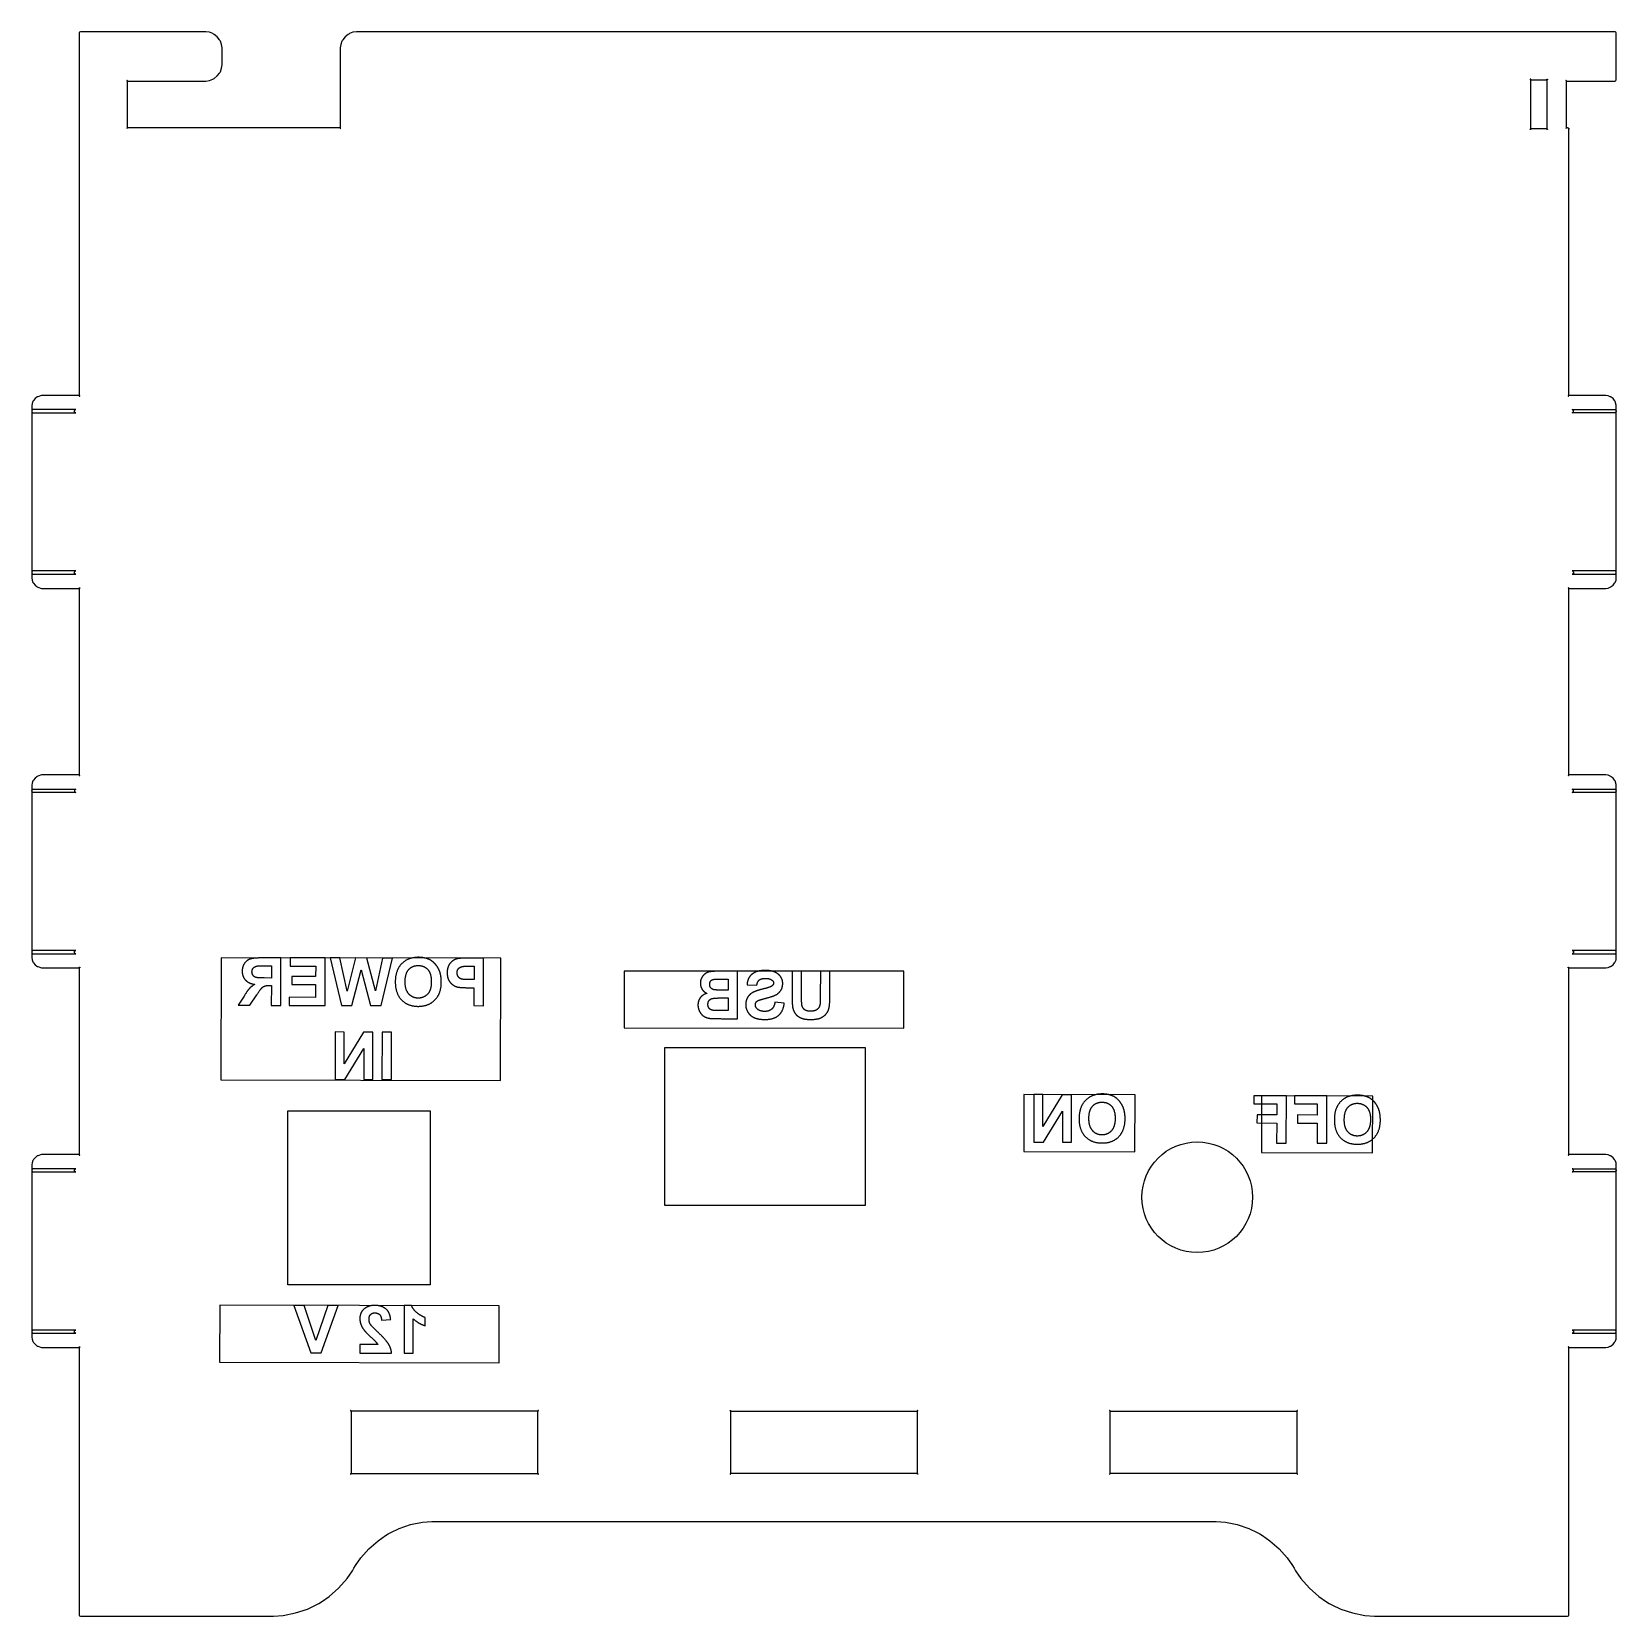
# Model space of a CAD drawing. Header units: millimetres. Extents: x 10 to 212, y 10 to 409.
# Drawn here: x 111.7 to 211.9, y 10 to 110.2 of the extents above; entities that cross this region are included whole.
import ezdxf

# ---------------------------------------------------------------- set-up
doc = ezdxf.new("R2010")
doc.units = ezdxf.units.MM
doc.layers.get('0').update_dxf_attribs({"linetype": 'CONTINUOUS'})

msp = doc.modelspace()

# ---------------------------------------------------------------- linework, layer by layer
for p, q in [((127.46, 51.63), (126.19, 51.63)), ((126.39, 51.13), (126.86, 51.13)), ((126.86, 51.13), (126.86, 50.36)), ((127.46, 48.63), (127.46, 51.63)), ((130.26, 51.63), (128.04, 51.63)), ((128.04, 51.63), (128.04, 51.12)), ((128.04, 51.12), (129.66, 51.12)), ((129.66, 51.12), (129.65, 50.46)), ((130.26, 48.63), (130.26, 51.63)), ((131.18, 51.63), (130.57, 51.63)), ((130.57, 51.63), (131.3, 48.63)), ((131.64, 49.53), (131.18, 51.63)), ((132.17, 51.63), (131.64, 49.53)), ((132.89, 51.62), (132.17, 51.63)), ((133.43, 49.56), (132.89, 51.62)), ((133.89, 51.62), (133.43, 49.56)), ((133.79, 48.62), (134.51, 51.62)), ((134.51, 51.62), (133.89, 51.62)), ((140.27, 51.61), (139.3, 51.62)), ((139.37, 51.11), (139.67, 51.11)), ((139.67, 51.11), (139.67, 50.26)), ((140.27, 48.61), (140.27, 51.61)), ((126.86, 50.36), (126.41, 50.37)), ((129.65, 50.46), (128.15, 50.46)), ((128.15, 50.46), (128.15, 49.95)), ((131.94, 48.63), (132.54, 50.87)), ((132.54, 50.87), (133.13, 48.62)), ((139.67, 50.26), (139.33, 50.26)), ((156.34, 50.79), (155.14, 50.79)), ((155.39, 50.29), (155.74, 50.29)), ((155.74, 50.29), (155.74, 49.6)), ((156.34, 47.79), (156.34, 50.79)), ((160.38, 50.79), (159.78, 50.79)), ((159.78, 50.79), (159.78, 49.22)), ((160.38, 49.13), (160.38, 50.79)), ((161.57, 50.79), (161.56, 49.17)), ((162.17, 50.79), (161.57, 50.79)), ((162.17, 49.19), (162.17, 50.79)), ((125.13, 49.22), (124.76, 48.64)), ((125.49, 48.64), (125.93, 49.29)), ((126.73, 49.89), (126.86, 49.89)), ((126.86, 49.89), (126.85, 48.63)), ((129.65, 49.13), (127.98, 49.14)), ((127.98, 49.14), (127.98, 48.63)), ((128.15, 49.95), (129.65, 49.95)), ((129.65, 49.95), (129.65, 49.13)), ((139.27, 49.75), (139.66, 49.75)), ((139.66, 49.75), (139.66, 48.62)), ((155.25, 49.1), (155.74, 49.1)), ((155.74, 49.6), (155.34, 49.6)), ((155.74, 49.1), (155.74, 48.3)), ((156.94, 49.94), (157.55, 49.91)), ((124.76, 48.64), (125.49, 48.64)), ((126.85, 48.63), (127.46, 48.63)), ((127.98, 48.63), (130.26, 48.63)), ((131.3, 48.63), (131.94, 48.63)), ((133.13, 48.62), (133.79, 48.62)), ((139.66, 48.62), (140.27, 48.61)), ((155.74, 48.3), (155.18, 48.3)), ((159.29, 48.77), (158.7, 48.83)), ((155.32, 47.79), (156.34, 47.79)), ((131.46, 46.94), (130.89, 46.95)), ((130.89, 46.95), (130.89, 43.95)), ((132.69, 46.94), (131.45, 44.94)), ((131.45, 44.94), (131.46, 46.94)), ((133.27, 46.94), (132.69, 46.94)), ((133.27, 43.94), (133.27, 46.94)), ((133.86, 46.94), (133.85, 43.94)), ((134.46, 46.94), (133.86, 46.94)), ((134.46, 43.94), (134.46, 46.94)), ((131.5, 43.94), (132.71, 45.9)), ((132.71, 45.9), (132.71, 43.94)), ((130.89, 43.95), (131.5, 43.94)), ((132.71, 43.94), (133.27, 43.94)), ((133.85, 43.94), (134.46, 43.94)), ((175.07, 42.99), (175.06, 39.99)), ((175.63, 42.99), (175.07, 42.99)), ((175.63, 40.98), (175.63, 42.99)), ((176.86, 42.98), (175.63, 40.98)), ((177.45, 42.98), (176.86, 42.98)), ((177.44, 39.98), (177.45, 42.98)), ((191.04, 42.91), (188.98, 42.92)), ((188.98, 42.92), (188.98, 42.41)), ((188.98, 42.41), (190.43, 42.41)), ((190.43, 42.41), (190.43, 41.7)), ((191.03, 39.91), (191.04, 42.91)), ((193.6, 42.91), (191.54, 42.91)), ((191.54, 42.91), (191.54, 42.41)), ((191.54, 42.41), (192.99, 42.4)), ((192.99, 42.4), (192.99, 41.69)), ((193.59, 39.91), (193.6, 42.91)), ((175.67, 39.99), (176.89, 41.94)), ((176.89, 41.94), (176.88, 39.98)), ((189.18, 41.7), (189.17, 41.2)), ((189.17, 41.2), (190.43, 41.19)), ((190.43, 41.7), (189.18, 41.7)), ((190.43, 41.19), (190.42, 39.92)), ((191.74, 41.7), (191.73, 41.19)), ((191.73, 41.19), (192.99, 41.18)), ((192.99, 41.69), (191.74, 41.7)), ((192.99, 41.18), (192.98, 39.91)), ((175.06, 39.99), (175.67, 39.99)), ((176.88, 39.98), (177.44, 39.98)), ((190.42, 39.92), (191.03, 39.91)), ((192.98, 39.91), (193.59, 39.91)), ((128.93, 29.66), (128.28, 29.66)), ((128.28, 29.66), (129.35, 26.66)), ((129.66, 27.44), (128.93, 29.66)), ((130.42, 29.66), (129.66, 27.44)), ((130, 26.66), (131.08, 29.65)), ((131.08, 29.65), (130.42, 29.66)), ((135.72, 29.66), (135.25, 29.66)), ((135.25, 29.66), (135.25, 26.65)), ((133.82, 28.72), (134.4, 28.77)), ((135.82, 26.64), (135.82, 28.81)), ((136.57, 28.37), (136.57, 28.9)), ((132.44, 27.19), (132.44, 26.65)), ((133.59, 27.18), (132.44, 27.19)), ((129.35, 26.66), (130, 26.66)), ((132.44, 26.65), (134.46, 26.65)), ((135.25, 26.65), (135.82, 26.64))]:
    msp.add_line(p, q)
for points in [[(208.89, 27), (208.9, 27), (211.2, 27), (211.24, 27), (211.38, 27.02), (211.52, 27.08), (211.55, 27.09), (211.58, 27.11), (211.69, 27.21), (211.79, 27.32), (211.81, 27.35), (211.82, 27.38), (211.88, 27.52), (211.9, 27.66), (211.9, 27.7), (211.9, 28), (211.9, 38.2), (211.9, 38.18), (211.87, 38.13), (211.82, 38.1), (211.8, 38.1), (209.1, 38.1), (209.11, 38.1), (209.15, 38.11), (209.15, 38.11), (209.15, 38.12), (209.18, 38.15), (209.19, 38.15), (209.19, 38.15), (209.2, 38.19), (209.2, 38.2), (209.2, 38.21), (209.19, 38.25), (209.19, 38.25), (209.18, 38.25), (209.15, 38.28), (209.15, 38.29), (209.15, 38.29), (209.11, 38.3), (209.1, 38.3), (211.8, 38.3), (211.82, 38.3), (211.87, 38.27), (211.9, 38.22), (211.9, 38.2), (211.9, 38.5), (211.9, 38.55), (211.88, 38.68), (211.82, 38.82), (211.81, 38.85), (211.79, 38.88), (211.69, 39), (211.58, 39.09), (211.55, 39.11), (211.52, 39.12), (211.38, 39.18), (211.24, 39.2), (211.2, 39.2), (208.9, 39.2), (208.9, 51), (208.89, 51), (208.86, 51.01), (208.86, 51.04), (208.88, 51.04), (208.9, 51.01), (208.9, 51), (211.2, 51), (211.24, 51), (211.38, 51.02), (211.52, 51.08), (211.55, 51.09), (211.58, 51.11), (211.69, 51.2), (211.79, 51.32), (211.81, 51.35), (211.82, 51.38), (211.88, 51.52), (211.9, 51.66), (211.9, 51.7), (211.9, 52), (211.9, 62.2), (211.9, 62.18), (211.87, 62.13), (211.82, 62.1), (211.8, 62.1), (209.1, 62.1), (209.11, 62.1), (209.15, 62.11), (209.15, 62.11), (209.15, 62.12), (209.18, 62.15), (209.19, 62.15), (209.19, 62.15), (209.2, 62.19), (209.2, 62.2), (209.2, 62.21), (209.19, 62.25), (209.19, 62.25), (209.18, 62.25), (209.15, 62.28), (209.15, 62.29), (209.15, 62.29), (209.11, 62.3), (209.1, 62.3), (211.8, 62.3), (211.82, 62.3), (211.87, 62.27), (211.9, 62.22), (211.9, 62.2), (211.9, 62.5), (211.9, 62.59), (211.82, 62.82), (211.81, 62.85), (211.79, 62.88), (211.69, 63), (211.58, 63.09), (211.55, 63.11), (211.52, 63.12), (211.38, 63.18), (211.24, 63.2), (211.2, 63.2), (208.9, 63.2), (208.9, 75), (211.2, 75), (211.24, 75), (211.38, 75.02), (211.52, 75.08), (211.55, 75.09), (211.58, 75.11), (211.69, 75.21), (211.79, 75.32), (211.81, 75.35), (211.82, 75.38), (211.88, 75.52), (211.9, 75.66), (211.9, 75.7), (211.9, 76), (211.9, 76.02), (211.87, 76.07), (211.82, 76.1), (211.8, 76.1), (209.1, 76.1), (209.11, 76.1), (209.15, 76.09), (209.15, 76.09), (209.15, 76.09), (209.18, 76.05), (209.19, 76.05), (209.19, 76.05), (209.2, 76.01), (209.2, 76), (209.2, 75.99), (209.19, 75.95), (209.19, 75.95), (209.18, 75.95), (209.15, 75.92), (209.15, 75.91), (209.15, 75.91), (209.11, 75.9), (209.1, 75.9), (211.8, 75.9), (211.82, 75.9), (211.87, 75.93), (211.9, 75.98), (211.9, 76), (211.9, 86.2), (211.9, 86.18), (211.87, 86.13), (211.82, 86.1), (211.8, 86.1), (209.1, 86.1), (209.11, 86.1), (209.15, 86.11), (209.15, 86.11), (209.15, 86.12), (209.18, 86.15), (209.19, 86.15), (209.19, 86.15), (209.2, 86.19), (209.2, 86.2), (209.2, 86.21), (209.19, 86.25), (209.19, 86.25), (209.18, 86.25), (209.15, 86.29), (209.15, 86.29), (209.15, 86.29), (209.11, 86.3), (209.1, 86.3), (211.8, 86.3), (211.82, 86.3), (211.87, 86.27), (211.9, 86.22), (211.9, 86.2), (211.9, 86.5), (211.9, 86.59), (211.82, 86.82), (211.81, 86.85), (211.79, 86.88), (211.69, 87), (211.58, 87.09), (211.55, 87.11), (211.52, 87.12), (211.38, 87.18), (211.24, 87.2), (211.2, 87.2), (208.9, 87.2), (208.89, 87.2), (208.86, 87.19), (208.86, 87.16), (208.88, 87.16), (208.9, 87.19), (208.9, 87.2), (208.9, 104.1), (208.9, 104.03), (208.9, 104.04), (208.87, 104.1), (208.82, 104.12), (208.8, 104.12), (208.75, 104.12), (208.75, 107.08), (208.75, 107.09), (208.73, 107.12), (208.71, 107.11), (208.71, 107.09), (208.74, 107.08), (208.75, 107.08), (211.8, 107.08), (211.82, 107.08), (211.87, 107.11), (211.9, 107.16), (211.9, 107.18), (211.9, 110.1), (211.9, 110.12), (211.87, 110.17), (211.82, 110.2), (211.8, 110.2), (132.3, 110.2), (132.23, 110.2), (132.01, 110.16), (131.79, 110.08), (131.75, 110.05), (131.71, 110.03), (131.52, 109.88), (131.37, 109.69), (131.35, 109.65), (131.32, 109.61), (131.24, 109.39), (131.2, 109.17), (131.2, 109.1), (131.2, 104.12), (117.75, 104.12), (117.74, 104.12), (117.71, 104.11), (117.71, 104.09), (117.73, 104.08), (117.75, 104.12), (117.75, 104.12), (117.75, 107.08), (122.65, 107.08), (122.72, 107.08), (122.94, 107.11), (123.16, 107.2), (123.2, 107.22), (123.24, 107.25), (123.43, 107.4), (123.58, 107.58), (123.6, 107.63), (123.63, 107.67), (123.71, 107.89), (123.75, 108.11), (123.75, 108.18), (123.75, 109.1), (123.75, 109.17), (123.71, 109.39), (123.63, 109.61), (123.6, 109.65), (123.58, 109.69), (123.43, 109.88), (123.24, 110.03), (123.2, 110.05), (123.16, 110.08), (122.94, 110.16), (122.72, 110.2), (122.65, 110.2), (114.8, 110.2), (114.78, 110.2), (114.73, 110.17), (114.7, 110.12), (114.7, 110.1), (114.7, 104.1), (114.7, 87.2), (112.4, 87.2), (112.31, 87.2), (112.08, 87.12), (112.05, 87.11), (112.02, 87.09), (111.91, 87), (111.81, 86.88), (111.79, 86.85), (111.78, 86.82), (111.72, 86.68), (111.7, 86.54), (111.7, 86.5), (111.7, 86.2), (111.7, 86.18), (111.73, 86.13), (111.78, 86.1), (111.8, 86.1), (114.5, 86.1), (114.49, 86.1), (114.45, 86.11), (114.45, 86.11), (114.45, 86.12), (114.41, 86.15), (114.41, 86.15), (114.41, 86.15), (114.4, 86.19), (114.4, 86.2), (114.4, 86.21), (114.41, 86.25), (114.41, 86.25), (114.41, 86.25), (114.45, 86.29), (114.45, 86.29), (114.45, 86.29), (114.49, 86.3), (114.5, 86.3), (111.8, 86.3), (111.78, 86.3), (111.73, 86.27), (111.7, 86.22), (111.7, 86.2), (111.7, 76), (111.7, 75.7), (111.7, 75.66), (111.72, 75.52), (111.78, 75.38), (111.79, 75.35), (111.81, 75.32), (111.91, 75.21), (112.02, 75.11), (112.05, 75.09), (112.08, 75.08), (112.32, 75), (112.4, 75), (114.7, 75), (114.7, 75.01), (114.71, 75.04), (114.74, 75.04), (114.74, 75.02), (114.71, 75), (114.7, 75), (114.7, 63.2), (112.4, 63.2), (112.31, 63.2), (112.08, 63.12), (112.05, 63.11), (112.02, 63.09), (111.91, 63), (111.81, 62.88), (111.79, 62.85), (111.78, 62.82), (111.72, 62.68), (111.7, 62.55), (111.7, 62.5), (111.7, 62.2), (111.7, 62.22), (111.73, 62.27), (111.78, 62.3), (111.8, 62.3), (114.5, 62.3), (114.49, 62.3), (114.45, 62.29), (114.45, 62.29), (114.45, 62.28), (114.41, 62.25), (114.41, 62.25), (114.41, 62.25), (114.4, 62.21), (114.4, 62.2), (114.4, 62.19), (114.41, 62.15), (114.41, 62.15), (114.41, 62.15), (114.45, 62.12), (114.45, 62.11), (114.45, 62.11), (114.49, 62.1), (114.5, 62.1), (111.8, 62.1), (111.78, 62.1), (111.73, 62.13), (111.7, 62.18), (111.7, 62.2), (111.7, 52), (111.7, 51.98), (111.73, 51.93), (111.78, 51.9), (111.8, 51.9), (114.5, 51.9), (114.49, 51.9), (114.45, 51.91), (114.45, 51.91), (114.45, 51.92), (114.41, 51.95), (114.41, 51.95), (114.41, 51.95), (114.4, 51.99), (114.4, 52), (114.4, 52.01), (114.41, 52.05), (114.41, 52.05), (114.41, 52.05), (114.45, 52.09), (114.45, 52.09), (114.45, 52.09), (114.49, 52.1), (114.5, 52.1), (111.8, 52.1), (111.78, 52.1), (111.73, 52.07), (111.7, 52.02), (111.7, 52), (111.7, 51.7), (111.7, 51.66), (111.72, 51.52), (111.78, 51.38), (111.79, 51.35), (111.81, 51.32), (111.91, 51.2), (112.02, 51.11), (112.05, 51.09), (112.08, 51.08), (112.32, 51), (112.4, 51), (114.7, 51), (114.7, 51.01), (114.71, 51.04), (114.74, 51.04), (114.74, 51.01), (114.71, 51), (114.7, 51), (114.7, 39.2), (112.4, 39.2), (112.31, 39.2), (112.08, 39.12), (112.05, 39.11), (112.02, 39.09), (111.91, 39), (111.81, 38.88), (111.79, 38.85), (111.78, 38.82), (111.72, 38.68), (111.7, 38.55), (111.7, 38.5), (111.7, 38.2), (111.7, 38.18), (111.73, 38.13), (111.78, 38.1), (111.8, 38.1), (114.5, 38.1), (114.49, 38.1), (114.45, 38.11), (114.45, 38.11), (114.45, 38.12), (114.41, 38.15), (114.41, 38.15), (114.41, 38.15), (114.4, 38.19), (114.4, 38.2), (114.4, 38.21), (114.41, 38.25), (114.41, 38.25), (114.41, 38.25), (114.45, 38.28), (114.45, 38.29), (114.45, 38.29), (114.49, 38.3), (114.5, 38.3), (111.8, 38.3), (111.78, 38.3), (111.73, 38.27), (111.7, 38.22), (111.7, 38.2), (111.7, 28), (111.7, 27.7), (111.7, 27.66), (111.72, 27.52), (111.78, 27.38), (111.79, 27.35), (111.81, 27.32), (111.91, 27.21), (112.02, 27.11), (112.05, 27.09), (112.08, 27.08), (112.32, 27), (112.4, 27), (114.7, 27), (114.7, 27.01), (114.71, 27.04), (114.74, 27.04), (114.74, 27.02), (114.71, 27), (114.7, 27), (114.7, 10.1), (114.7, 10.08), (114.73, 10.03), (114.78, 10), (114.8, 10), (126.8, 10), (127, 10), (127.6, 10.05), (128.38, 10.21), (129.13, 10.46), (129.68, 10.72), (129.85, 10.82), (130.02, 10.92), (130.51, 11.26), (131.11, 11.79), (131.64, 12.39), (131.98, 12.88), (132.08, 13.05), (132.18, 13.22), (132.51, 13.69), (133.02, 14.27), (133.6, 14.78), (134.07, 15.11), (134.24, 15.21), (134.41, 15.31), (134.94, 15.55), (135.66, 15.8), (136.42, 15.95), (137, 16), (137.19, 16), (186.41, 16), (186.6, 16), (187.18, 15.95), (187.93, 15.8), (188.66, 15.55), (189.19, 15.31), (189.36, 15.21), (189.52, 15.11), (190, 14.78), (190.58, 14.27), (191.09, 13.69), (191.42, 13.22), (191.52, 13.05), (191.62, 12.88), (191.96, 12.39), (192.49, 11.79), (193.09, 11.26), (193.58, 10.92), (193.75, 10.82), (193.92, 10.72), (194.47, 10.46), (195.22, 10.21), (196, 10.05), (196.6, 10), (196.8, 10), (208.8, 10), (208.82, 10), (208.87, 10.03), (208.9, 10.08), (208.9, 10.1), (208.9, 27), (208.9, 27.01), (208.88, 27.04), (208.86, 27.04), (208.86, 27.02)], [(117.71, 107.09), (117.74, 107.08), (117.75, 107.08), (117.75, 107.09), (117.73, 107.12), (117.71, 107.11)], [(207, 107.15), (207.5, 107.15), (207.5, 107.16), (207.51, 107.19), (207.54, 107.19), (207.54, 107.16), (207.51, 107.15), (207.5, 107.15), (207.5, 104.05), (207.51, 104.05), (207.54, 104.04), (207.54, 104.01), (207.51, 104.01), (207.5, 104.04), (207.5, 104.05), (206.5, 104.05), (206.5, 104.04), (206.49, 104.01), (206.46, 104.01), (206.46, 104.04), (206.49, 104.05), (206.5, 104.05), (206.5, 107.15), (206.5, 107.16), (206.49, 107.19), (206.46, 107.19), (206.46, 107.16), (206.49, 107.15), (206.5, 107.15)], [(131.2, 104.12), (131.2, 104.12), (131.21, 104.08), (131.24, 104.09), (131.24, 104.11), (131.21, 104.12)], [(208.75, 104.12), (208.75, 104.12), (208.74, 104.12), (208.71, 104.11), (208.71, 104.09), (208.73, 104.08)], [(114.7, 87.19), (114.71, 87.16), (114.74, 87.16), (114.74, 87.19), (114.71, 87.2), (114.7, 87.2)], [(111.8, 75.9), (114.5, 75.9), (114.49, 75.9), (114.45, 75.91), (114.45, 75.91), (114.45, 75.92), (114.41, 75.95), (114.41, 75.95), (114.41, 75.95), (114.4, 75.99), (114.4, 76), (114.4, 76.01), (114.41, 76.05), (114.41, 76.05), (114.41, 76.05), (114.45, 76.09), (114.45, 76.09), (114.45, 76.09), (114.49, 76.1), (114.5, 76.1), (111.8, 76.1), (111.78, 76.1), (111.73, 76.07), (111.7, 76.02), (111.7, 76), (111.7, 75.98), (111.73, 75.93), (111.78, 75.9)], [(208.9, 75), (208.9, 75.01), (208.88, 75.04), (208.86, 75.04), (208.86, 75.02), (208.89, 75)], [(114.74, 63.16), (114.74, 63.19), (114.71, 63.2), (114.7, 63.2), (114.7, 63.19), (114.71, 63.16)], [(208.86, 63.19), (208.86, 63.16), (208.88, 63.16), (208.9, 63.19), (208.9, 63.2), (208.89, 63.2)], [(123.67, 43.92), (141.35, 43.89), (141.36, 51.61), (123.68, 51.64)], [(209.1, 52.1), (209.11, 52.1), (209.15, 52.09), (209.15, 52.09), (209.15, 52.09), (209.18, 52.05), (209.19, 52.05), (209.19, 52.05), (209.2, 52.01), (209.2, 52), (209.2, 51.99), (209.19, 51.95), (209.19, 51.95), (209.18, 51.95), (209.15, 51.92), (209.15, 51.91), (209.15, 51.91), (209.11, 51.9), (209.1, 51.9), (211.8, 51.9), (211.82, 51.9), (211.87, 51.93), (211.9, 51.98), (211.9, 52), (211.9, 52.02), (211.87, 52.07), (211.82, 52.1), (211.8, 52.1)], [(149.16, 47.21), (166.84, 47.2), (166.84, 50.79), (149.16, 50.8)], [(164.4, 35.97), (151.74, 35.97), (151.74, 45.97), (164.4, 45.97)], [(174.43, 39.39), (181.46, 39.37), (181.47, 42.97), (174.44, 42.99)], [(189.46, 39.32), (196.49, 39.3), (196.5, 42.9), (189.47, 42.92)], [(127.9, 30.97), (127.9, 41.97), (136.9, 41.97), (136.9, 30.97)], [(114.7, 39.19), (114.71, 39.16), (114.74, 39.16), (114.74, 39.19), (114.71, 39.2), (114.7, 39.2)], [(208.9, 39.19), (208.9, 39.2), (208.89, 39.2), (208.86, 39.19), (208.86, 39.16), (208.88, 39.16)], [(123.58, 26.07), (141.26, 26.03), (141.26, 29.63), (123.59, 29.67)], [(114.45, 27.91), (114.45, 27.91), (114.45, 27.92), (114.41, 27.95), (114.41, 27.95), (114.41, 27.95), (114.4, 27.99), (114.4, 28), (114.4, 28.01), (114.41, 28.05), (114.41, 28.05), (114.41, 28.05), (114.45, 28.09), (114.45, 28.09), (114.45, 28.09), (114.49, 28.1), (114.5, 28.1), (111.8, 28.1), (111.78, 28.1), (111.73, 28.07), (111.7, 28.02), (111.7, 28), (111.7, 27.98), (111.73, 27.93), (111.78, 27.9), (111.8, 27.9), (114.5, 27.9), (114.49, 27.9)], [(211.82, 28.1), (211.8, 28.1), (209.1, 28.1), (209.11, 28.1), (209.15, 28.09), (209.15, 28.09), (209.15, 28.09), (209.18, 28.05), (209.19, 28.05), (209.19, 28.05), (209.2, 28.01), (209.2, 28), (209.2, 27.99), (209.19, 27.95), (209.19, 27.95), (209.18, 27.95), (209.15, 27.92), (209.15, 27.91), (209.15, 27.91), (209.11, 27.9), (209.1, 27.9), (211.8, 27.9), (211.82, 27.9), (211.87, 27.93), (211.9, 27.98), (211.9, 28), (211.9, 28.02), (211.87, 28.07)], [(131.89, 22.97), (131.9, 22.97), (131.9, 19.03), (137.8, 19.03), (143.7, 19.03), (143.7, 22.97), (131.9, 22.97), (131.9, 22.99), (131.88, 23.02), (131.86, 23.01), (131.86, 22.99)], [(143.7, 22.99), (143.7, 22.97), (143.71, 22.97), (143.74, 22.99), (143.74, 23.01), (143.71, 23.02)], [(155.9, 22.97), (167.7, 22.97), (167.7, 19.03), (167.71, 19.03), (167.74, 19.01), (167.74, 18.99), (167.71, 18.98), (167.7, 19.02), (167.7, 19.03), (161.8, 19.03), (155.9, 19.03), (155.9, 22.97), (155.89, 22.97), (155.86, 22.99), (155.86, 23.01), (155.88, 23.02), (155.9, 22.99)], [(167.7, 22.97), (167.71, 22.97), (167.74, 22.99), (167.74, 23.01), (167.71, 23.02), (167.7, 22.99)], [(179.89, 22.97), (179.9, 22.97), (179.9, 22.99), (179.88, 23.02), (179.86, 23.01), (179.86, 22.99)], [(191.7, 19.03), (185.8, 19.03), (179.9, 19.03), (179.9, 22.97), (191.7, 22.97), (191.71, 22.97), (191.74, 22.99), (191.74, 23.01), (191.71, 23.02), (191.7, 22.99), (191.7, 22.97)], [(131.9, 19.02), (131.9, 19.03), (131.89, 19.03), (131.86, 19.01), (131.86, 18.99), (131.88, 18.98)], [(143.7, 19.03), (143.7, 19.02), (143.71, 18.98), (143.74, 18.99), (143.74, 19.01), (143.71, 19.03)], [(155.9, 19.02), (155.9, 19.03), (155.89, 19.03), (155.86, 19.01), (155.86, 18.99), (155.88, 18.98)], [(179.89, 19.03), (179.86, 19.01), (179.86, 18.99), (179.88, 18.98), (179.9, 19.02), (179.9, 19.03)], [(191.7, 19.02), (191.71, 18.98), (191.74, 18.99), (191.74, 19.01), (191.71, 19.03), (191.7, 19.03)]]:
    msp.add_lwpolyline(points, close=True)
msp.add_circle((185.4, 36.5), 3.5)
for points in [[(125.14, 51.27), (125.01, 51.06), (125.01, 50.79)], [(125.49, 51.55), (125.27, 51.47), (125.14, 51.27)], [(126.19, 51.63), (125.71, 51.63), (125.49, 51.55)], [(125.72, 51), (125.8, 51.09), (125.94, 51.12)], [(125.94, 51.12), (126.02, 51.13), (126.39, 51.13)], [(135.09, 51.26), (134.69, 50.85), (134.69, 50.12)], [(136.15, 51.67), (135.49, 51.67), (135.09, 51.26)], [(135.54, 50.9), (135.77, 51.15), (136.14, 51.15)], [(136.14, 51.15), (136.52, 51.15), (136.75, 50.9)], [(136.8, 51.55), (136.52, 51.67), (136.15, 51.67)], [(137.18, 51.28), (137.01, 51.46), (136.8, 51.55)], [(137.46, 50.87), (137.36, 51.1), (137.18, 51.28)], [(138.15, 51.28), (137.97, 51.05), (137.97, 50.69)], [(138.58, 51.57), (138.32, 51.5), (138.15, 51.28)], [(139.3, 51.62), (138.75, 51.62), (138.58, 51.57)], [(138.94, 51.09), (139.05, 51.11), (139.37, 51.11)], [(125.01, 50.79), (125.01, 50.46), (125.21, 50.24)], [(125.21, 50.24), (125.41, 50.02), (125.8, 49.96)], [(125.63, 50.76), (125.63, 50.91), (125.72, 51)], [(125.7, 50.53), (125.63, 50.62), (125.63, 50.76)], [(125.86, 50.4), (125.76, 50.44), (125.7, 50.53)], [(126.41, 50.37), (125.97, 50.37), (125.86, 50.4)], [(134.69, 50.12), (134.69, 49.39), (135.08, 48.98)], [(135.31, 50.13), (135.32, 50.65), (135.54, 50.9)], [(135.55, 49.35), (135.31, 49.61), (135.31, 50.13)], [(136.97, 50.12), (136.97, 49.61), (136.74, 49.35)], [(136.75, 50.9), (136.97, 50.64), (136.97, 50.12)], [(137.6, 50.1), (137.6, 50.56), (137.46, 50.87)], [(137.97, 50.69), (137.97, 50.42), (138.07, 50.23)], [(138.07, 50.23), (138.17, 50.04), (138.33, 49.93)], [(138.6, 50.69), (138.6, 50.85), (138.69, 50.96)], [(138.67, 50.45), (138.6, 50.55), (138.6, 50.69)], [(138.86, 50.3), (138.73, 50.35), (138.67, 50.45)], [(138.69, 50.96), (138.79, 51.06), (138.94, 51.09)], [(139.33, 50.26), (138.98, 50.26), (138.86, 50.3)], [(154.07, 50.39), (153.98, 50.23), (153.98, 50.04)], [(154.3, 50.64), (154.16, 50.55), (154.07, 50.39)], [(154.61, 50.76), (154.44, 50.74), (154.3, 50.64)], [(154.57, 49.95), (154.57, 50.09), (154.64, 50.18)], [(155.14, 50.79), (154.79, 50.79), (154.61, 50.76)], [(154.64, 50.18), (154.72, 50.27), (154.87, 50.28)], [(154.87, 50.28), (154.96, 50.29), (155.39, 50.29)], [(157.24, 50.6), (156.95, 50.35), (156.94, 49.94)], [(158.09, 50.84), (157.53, 50.84), (157.24, 50.6)], [(157.55, 49.91), (157.59, 50.14), (157.71, 50.24)], [(157.71, 50.24), (157.84, 50.34), (158.1, 50.34)], [(158.68, 50.74), (158.44, 50.84), (158.09, 50.84)], [(158.1, 50.34), (158.36, 50.34), (158.51, 50.23)], [(158.51, 50.23), (158.61, 50.16), (158.61, 50.05)], [(159.06, 50.44), (158.93, 50.63), (158.68, 50.74)], [(159.19, 50.01), (159.19, 50.24), (159.06, 50.44)], [(125.48, 49.71), (125.35, 49.57), (125.13, 49.22)], [(125.8, 49.96), (125.6, 49.84), (125.48, 49.71)], [(125.93, 49.29), (126.16, 49.64), (126.25, 49.73)], [(126.25, 49.73), (126.33, 49.82), (126.43, 49.85)], [(126.43, 49.85), (126.52, 49.89), (126.73, 49.89)], [(136.14, 49.09), (135.78, 49.09), (135.55, 49.35)], [(136.74, 49.35), (136.5, 49.09), (136.14, 49.09)], [(137.2, 48.98), (137.6, 49.38), (137.6, 50.1)], [(138.33, 49.93), (138.48, 49.83), (138.64, 49.79)], [(138.64, 49.79), (138.86, 49.75), (139.27, 49.75)], [(153.98, 49.12), (153.83, 48.92), (153.83, 48.66)], [(153.98, 50.04), (153.98, 49.83), (154.09, 49.65)], [(154.4, 49.39), (154.12, 49.31), (153.98, 49.12)], [(154.09, 49.65), (154.2, 49.48), (154.4, 49.39)], [(154.66, 49.72), (154.57, 49.81), (154.57, 49.95)], [(154.9, 49.61), (154.74, 49.63), (154.66, 49.72)], [(154.71, 49.06), (154.83, 49.1), (155.25, 49.1)], [(155.34, 49.6), (154.99, 49.6), (154.9, 49.61)], [(156.97, 49.14), (156.85, 48.95), (156.85, 48.67)], [(157.31, 49.45), (157.09, 49.34), (156.97, 49.14)], [(157.96, 49.67), (157.52, 49.56), (157.31, 49.45)], [(157.74, 48.98), (157.85, 49.01), (158.23, 49.11)], [(158.52, 49.87), (158.4, 49.77), (157.96, 49.67)], [(158.23, 49.11), (158.71, 49.23), (158.91, 49.4)], [(158.61, 50.05), (158.61, 49.94), (158.52, 49.87)], [(158.91, 49.4), (159.19, 49.65), (159.19, 50.01)], [(159.78, 49.22), (159.78, 48.68), (159.83, 48.45)], [(160.41, 48.62), (160.38, 48.78), (160.38, 49.13)], [(161.56, 49.17), (161.56, 48.78), (161.54, 48.66)], [(162.11, 48.43), (162.17, 48.69), (162.17, 49.19)], [(135.08, 48.98), (135.48, 48.57), (136.14, 48.57)], [(136.14, 48.57), (136.81, 48.57), (137.2, 48.98)], [(153.83, 48.66), (153.83, 48.46), (153.92, 48.27)], [(153.92, 48.27), (154.02, 48.07), (154.18, 47.96)], [(154.46, 48.69), (154.46, 48.83), (154.52, 48.92)], [(154.54, 48.44), (154.46, 48.53), (154.46, 48.69)], [(154.52, 48.92), (154.59, 49.02), (154.71, 49.06)], [(154.76, 48.32), (154.63, 48.34), (154.54, 48.44)], [(155.18, 48.3), (154.85, 48.3), (154.76, 48.32)], [(156.85, 48.67), (156.85, 48.41), (157, 48.18)], [(157, 48.18), (157.14, 47.96), (157.4, 47.85)], [(157.46, 48.66), (157.46, 48.77), (157.52, 48.85)], [(157.61, 48.38), (157.46, 48.5), (157.46, 48.66)], [(157.52, 48.85), (157.58, 48.92), (157.74, 48.98)], [(158.05, 48.25), (157.76, 48.25), (157.61, 48.38)], [(158.49, 48.39), (158.33, 48.25), (158.05, 48.25)], [(158.7, 48.83), (158.65, 48.53), (158.49, 48.39)], [(158.93, 48), (159.23, 48.26), (159.29, 48.77)], [(159.83, 48.45), (159.88, 48.23), (160.01, 48.08)], [(160.57, 48.36), (160.44, 48.47), (160.41, 48.62)], [(160.96, 48.26), (160.7, 48.26), (160.57, 48.36)], [(161.36, 48.37), (161.21, 48.26), (160.96, 48.26)], [(161.54, 48.66), (161.5, 48.48), (161.36, 48.37)], [(161.59, 47.84), (161.81, 47.94), (161.94, 48.1)], [(161.94, 48.1), (162.07, 48.26), (162.11, 48.43)], [(154.18, 47.96), (154.35, 47.84), (154.59, 47.81)], [(154.59, 47.81), (154.74, 47.8), (155.32, 47.79)], [(157.4, 47.85), (157.66, 47.74), (158.05, 47.74)], [(158.05, 47.74), (158.62, 47.74), (158.93, 48)], [(160.01, 48.08), (160.14, 47.92), (160.36, 47.83)], [(160.36, 47.83), (160.58, 47.74), (160.94, 47.74)], [(160.94, 47.74), (161.37, 47.74), (161.59, 47.84)], [(178.33, 42.62), (177.93, 42.21), (177.93, 41.48)], [(179.39, 43.03), (178.73, 43.03), (178.33, 42.62)], [(178.55, 41.49), (178.55, 42), (178.78, 42.26)], [(178.78, 42.26), (179.01, 42.51), (179.38, 42.51)], [(179.38, 42.51), (179.76, 42.51), (179.99, 42.25)], [(180.04, 42.91), (179.76, 43.03), (179.39, 43.03)], [(179.99, 42.25), (180.21, 41.99), (180.21, 41.48)], [(180.42, 42.64), (180.25, 42.82), (180.04, 42.91)], [(180.7, 42.22), (180.6, 42.45), (180.42, 42.64)], [(180.84, 41.45), (180.84, 41.91), (180.7, 42.22)], [(194.47, 42.55), (194.07, 42.13), (194.07, 41.4)], [(195.53, 42.95), (194.87, 42.96), (194.47, 42.55)], [(194.7, 41.41), (194.7, 41.93), (194.92, 42.18)], [(194.92, 42.18), (195.15, 42.44), (195.53, 42.44)], [(196.18, 42.83), (195.9, 42.95), (195.53, 42.95)], [(195.53, 42.44), (195.9, 42.43), (196.13, 42.18)], [(196.13, 42.18), (196.36, 41.92), (196.36, 41.4)], [(196.57, 42.56), (196.39, 42.74), (196.18, 42.83)], [(196.84, 42.15), (196.74, 42.38), (196.57, 42.56)], [(196.98, 41.38), (196.98, 41.84), (196.84, 42.15)], [(177.93, 41.48), (177.92, 40.75), (178.32, 40.34)], [(178.78, 40.71), (178.55, 40.97), (178.55, 41.49)], [(180.21, 41.48), (180.21, 40.97), (179.97, 40.7)], [(180.44, 40.33), (180.83, 40.74), (180.84, 41.45)], [(194.07, 41.4), (194.07, 40.68), (194.46, 40.26)], [(194.93, 40.63), (194.69, 40.89), (194.7, 41.41)], [(196.36, 41.4), (196.35, 40.89), (196.12, 40.63)], [(196.58, 40.26), (196.98, 40.66), (196.98, 41.38)], [(178.32, 40.34), (178.71, 39.93), (179.37, 39.93)], [(179.38, 40.44), (179.01, 40.44), (178.78, 40.71)], [(179.37, 39.93), (180.04, 39.92), (180.44, 40.33)], [(179.97, 40.7), (179.74, 40.44), (179.38, 40.44)], [(194.46, 40.26), (194.86, 39.85), (195.52, 39.85)], [(195.52, 40.37), (195.16, 40.37), (194.93, 40.63)], [(196.12, 40.63), (195.88, 40.37), (195.52, 40.37)], [(195.52, 39.85), (196.19, 39.85), (196.58, 40.26)], [(132.7, 29.42), (132.45, 29.19), (132.45, 28.83)], [(133.4, 29.66), (132.96, 29.66), (132.7, 29.42)], [(133.03, 28.79), (133.03, 28.98), (133.13, 29.08)], [(133.13, 29.08), (133.23, 29.19), (133.41, 29.19)], [(134.08, 29.45), (133.81, 29.66), (133.4, 29.66)], [(133.41, 29.19), (133.59, 29.18), (133.7, 29.08)], [(133.7, 29.08), (133.81, 28.97), (133.82, 28.72)], [(134.4, 28.77), (134.35, 29.25), (134.08, 29.45)], [(136.08, 29.18), (135.82, 29.38), (135.72, 29.66)], [(136.57, 28.9), (136.34, 28.97), (136.08, 29.18)], [(132.45, 28.83), (132.45, 28.63), (132.52, 28.44)], [(132.52, 28.44), (132.59, 28.26), (132.75, 28.06)], [(132.75, 28.06), (132.85, 27.93), (133.13, 27.68)], [(133.14, 28.43), (133.02, 28.61), (133.03, 28.79)], [(133.62, 27.94), (133.23, 28.31), (133.14, 28.43)], [(135.82, 28.81), (136.14, 28.52), (136.57, 28.37)], [(133.13, 27.68), (133.4, 27.43), (133.47, 27.34)], [(133.47, 27.34), (133.54, 27.26), (133.59, 27.18)], [(134.26, 27.22), (134.1, 27.49), (133.62, 27.94)], [(134.46, 26.65), (134.43, 26.95), (134.26, 27.22)]]:
    msp.add_open_spline(points, degree=2)

doc.saveas('drawing.dxf')
